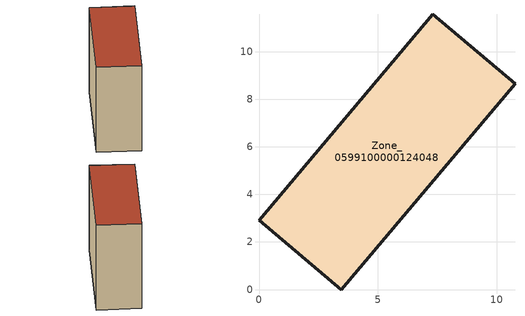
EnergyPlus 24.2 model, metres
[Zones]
Zone_0599100000124048
 floor ground (C_G): 10.78,8.66 3.45,0 0,2.91 7.31,11.58 z0.14
 wall outside (C_F): 3.45,0 10.78,8.66 7.31,11.58 0,2.91 3.45,0 z0.14:10.05
 roof outside (C_R): 7.31,11.58 0,2.91 3.45,0 10.78,8.66 z10.05
[BUILDING]
Pand.0599100000124048: North Axis=0; Terrain=City; Loads Convergence Tolerance Value=0.04; Temperature Convergence Tolerance Value=0.4; Solar Distribution=FullExterior; Maximum Number of Warmup Days=25; Minimum Number of Warmup Days=1
[Site:Location]
Rotterdam.The.Hague.AP_ZH_NLD Design_Conditions: Latitude=51.96; Longitude=4.45; Time Zone=1; Elevation=-4.5
[SITE:GROUNDTEMPERATURE:BUILDINGSURFACE]
18, 18, 18, 18, 18, 18, 18, 18, 18, 18, 18, 18
[MATERIAL] Thermal Absorptance=0.9; Solar Absorptance=0.7; Visible Absorptance=0.7
Name | Roughness | Thickness | Conductivity | Density | Specific Heat
G.TI.1946-1964 | MediumSmooth | 0.15 | 1 | 540 | 1210
F.TI.1946-1964 | Rough | 0.3 | 0.857143 | 1920 | 840
R.TI.1946-1964 | MediumRough | 0.2 | 0.277778 | 1500 | 1000
[CONSTRUCTION]
C_G: G.TI.1946-1964
C_F: F.TI.1946-1964
C_R: R.TI.1946-1964
[ZONE]
Zone_0599100000124048: Type=1; Multiplier=1; Ceiling Height=Autocalculate; Volume=Autocalculate; Floor Area=autocalculate; Part of Total Floor Area=Yes
[ZONEINFILTRATION:DESIGNFLOWRATE]
Infil_Zone_0599100000124048: Zone or ZoneList or Space or SpaceList=Zone_0599100000124048; Schedule=AlwaysOn; Design Flow Rate Calculation Method=Flow/Area; Flow Rate per Floor Area=0.003; Constant Term Coefficient=1; Temperature Term Coefficient=0; Velocity Term Coefficient=0; Velocity Squared Term Coefficient=0
[HVACTEMPLATE:ZONE:IDEALLOADSAIRSYSTEM]
Zone_0599100000124048: Maximum Heating Supply Air Temperature=50; Minimum Cooling Supply Air Temperature=13; Maximum Heating Supply Air Humidity Ratio=0.0156; Minimum Cooling Supply Air Humidity Ratio=0.0077; Heating Limit=NoLimit; Cooling Limit=NoLimit; Dehumidification Control Type=ConstantSensibleHeatRatio; Cooling Sensible Heat Ratio=0.7; Dehumidification Setpoint=60; Humidification Control Type=None; Humidification Setpoint=30; Outdoor Air Method=None; Outdoor Air Flow Rate per Person=0.00944; Outdoor Air Flow Rate per Zone Floor Area=0; Outdoor Air Flow Rate per Zone=0; Demand Controlled Ventilation Type=None; Outdoor Air Economizer Type=NoEconomizer; Heat Recovery Type=None; Sensible Heat Recovery Effectiveness=0.7; Latent Heat Recovery Effectiveness=0.65
[ZONECONTROL:THERMOSTAT]
ThermostatControl_Zone_0599100000124048: Zone or ZoneList=Zone_0599100000124048; Control Type Schedule=DualSetpointControlType; Control 1=Thermostat_Zone_0599100000124048; Temperature Difference Between Cutout And Setpoint=0
[THERMOSTATSETPOINT:DUALSETPOINT]
Thermostat_Zone_0599100000124048: Heating Setpoint Temperature Schedule=HeatingSetpoint_Zone_0599100000124048; Cooling Setpoint Temperature Schedule=CoolingSetpoint_Zone_0599100000124048
[SCHEDULE:COMPACT]
HeatingSetpoint_Zone_0599100000124048: Through: 12/31, For: AllDays, Until: 24:00, 21
CoolingSetpoint_Zone_0599100000124048: Through: 12/31, For: AllDays, Until: 24:00, 24
DualSetpointControlType: Through: 12/31, For: AllDays, Until: 24:00, 4
AlwaysOn: Through: 12/31, For: AllDays, Until: 24:00, 1
